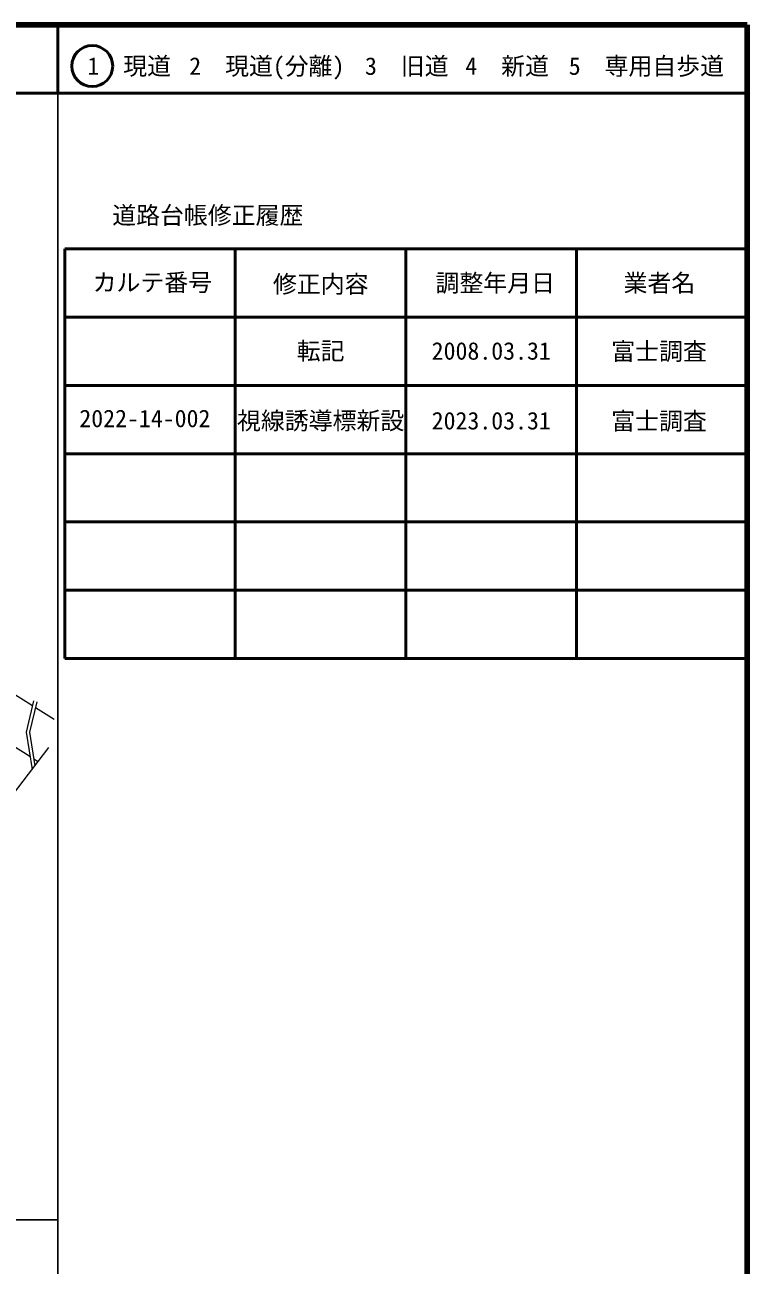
# Model space of a CAD drawing. Units: millimetres, scale not verified. Extents: x 40000 to 680000, y 20000 to 380000.
# Drawn here: x 574154 to 680000, y 198357 to 380000 of the extents above; entities that cross this region are included whole.
import ezdxf
from ezdxf.enums import TextEntityAlignment as Align

# ---------------------------------------------------------------- set-up
doc = ezdxf.new("R2010")
doc.units = ezdxf.units.MM
doc.header["$LTSCALE"] = 1000
for name, color, linetype, lineweight in [('M-BGD', 7, 'Continuous', 13), ('M-BGD-RSTR', 3, 'Continuous', 13), ('M-TTL', 2, 'Continuous', 140), ('M-TTL-BAND', 7, 'Continuous', 25), ('M-TTL-FRAM', 2, 'Continuous', 50), ('M-TTL-LINE', 7, 'Continuous', 50)]:
    doc.layers.add(name, color=color, linetype=linetype, lineweight=lineweight)
doc.layers.add('M-TTL-TXT', color=7, linetype='Continuous')
doc.styles.add('ＭＳ ゴシック', font='')
doc.styles.get('ＭＳ ゴシック').set_extended_font_data('MS Gothic')

msp = doc.modelspace()

# ---------------------------------------------------------------- linework, layer by layer
at = {"layer": 'M-BGD'}
for p, q in [((569287, 284060), (575272, 280303)), ((563877, 279808), (574913, 272881)), ((575437, 280985), (574333, 276434)), ((575923, 280867), (574843, 276415)), ((575718, 280023), (578462, 278301)), ((574333, 276434), (575226, 270962)), ((574843, 276415), (575644, 271507)), ((575478, 272526), (576118, 272125))]:
    msp.add_line(p, q, dxfattribs=at)
at = {"layer": 'M-BGD-RSTR'}
msp.add_line((565208, 257899), (577693, 274179), dxfattribs=at)
at = {"layer": 'M-TTL'}
for p, q in [((680000, 380000), (40000, 380000)), ((680000, 20000), (680000, 380000))]:
    msp.add_line(p, q, dxfattribs=at)
at = {"layer": 'M-TTL-BAND'}
for p, q in [((579000, 20000), (579000, 370000)), ((40000, 205000), (579000, 205000))]:
    msp.add_line(p, q, dxfattribs=at)
at = {"layer": 'M-TTL-FRAM'}
for p, q in [((580000, 347197), (580000, 287197)), ((580000, 347197), (680000, 347197)), ((580000, 287197), (680000, 287197))]:
    msp.add_line(p, q, dxfattribs=at)
at = {"layer": 'M-TTL-LINE'}
for p, q in [((579000, 380000), (579000, 370000)), ((40000, 370000), (680000, 370000)), ((605000, 347197), (605000, 287197)), ((630000, 347197), (630000, 287197)), ((655000, 347197), (655000, 287197)), ((580000, 337197), (680000, 337197)), ((580000, 327197), (680000, 327197)), ((580000, 317197), (680000, 317197)), ((580000, 307197), (680000, 307197)), ((580000, 297197), (680000, 297197))]:
    msp.add_line(p, q, dxfattribs=at)
msp.add_circle((584031, 373958), 3000, dxfattribs=at)

# ---------------------------------------------------------------- texts
at = {"layer": 'M-TTL-TXT', "style": 'ＭＳ ゴシック'}
for s, p in [('1\u3000現道', (589448, 373958)), ('2\u3000現道(分離)', (609619, 373958)), ('3\u3000旧道', (630121, 373958)), ('4\u3000新道', (644824, 373958)), ('5\u3000専用自歩道', (665228, 373958)), ('道路台帳修正履歴', (600968, 352113)), ('カルテ番号', (592839, 342277)), ('修正内容', (617509, 342023)), ('調整年月日', (643089, 342197)), ('業者名', (667134, 342197)), ('転記', (617500, 332245)), ('2008.03.31', (642500, 332245)), ('富士調査', (667077, 332189)), ('2022-14-002', (591745, 322358)), ('視線誘導標新設', (617500, 322028)), ('富士調査', (667077, 321972)), ('2023.03.31', (642500, 322028))]:
    msp.add_text(s, height=2566, dxfattribs=at).set_placement(p, align=Align.MIDDLE_CENTER)

doc.saveas('drawing.dxf')
